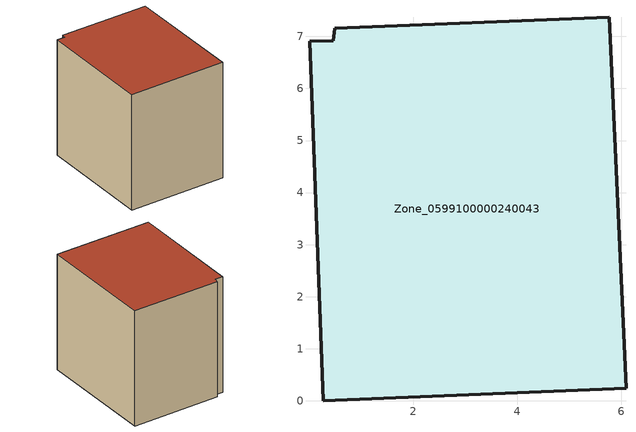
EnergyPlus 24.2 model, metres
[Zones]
Zone_0599100000240043
 floor ground (C_G): 0.46,6.92 0.5,7.16 5.77,7.37 6.09,0.24 0.27,0 0.01,6.91 z0
 wall outside (C_F): 0.27,0 6.09,0.24 5.77,7.37 0.5,7.16 0.46,6.92 0.01,6.91 0.27,0 z0:7.07
 roof outside (C_R): 0.46,6.92 0.01,6.91 0.27,0 6.09,0.24 5.77,7.37 0.5,7.16 z7.07
[BUILDING]
Pand.0599100000240043: North Axis=0; Terrain=City; Loads Convergence Tolerance Value=0.04; Temperature Convergence Tolerance Value=0.4; Solar Distribution=FullExterior; Maximum Number of Warmup Days=25; Minimum Number of Warmup Days=1
[Site:Location]
Rotterdam.The.Hague.AP_ZH_NLD Design_Conditions: Latitude=51.96; Longitude=4.45; Time Zone=1; Elevation=-4.5
[SITE:GROUNDTEMPERATURE:BUILDINGSURFACE]
18, 18, 18, 18, 18, 18, 18, 18, 18, 18, 18, 18
[MATERIAL] Thermal Absorptance=0.9; Solar Absorptance=0.7; Visible Absorptance=0.7
Name | Roughness | Thickness | Conductivity | Density | Specific Heat
G.TC.1946-1964 | MediumSmooth | 0.15 | 1 | 540 | 1210
F.TC.1946-1964 | Rough | 0.3 | 0.857143 | 1920 | 840
R.TC.1946-1964 | MediumRough | 0.2 | 0.235294 | 1500 | 1000
[CONSTRUCTION]
C_G: G.TC.1946-1964
C_F: F.TC.1946-1964
C_R: R.TC.1946-1964
[ZONE]
Zone_0599100000240043: Type=1; Multiplier=1; Ceiling Height=Autocalculate; Volume=Autocalculate; Floor Area=autocalculate; Part of Total Floor Area=Yes
[ZONEINFILTRATION:DESIGNFLOWRATE]
Infil_Zone_0599100000240043: Zone or ZoneList or Space or SpaceList=Zone_0599100000240043; Schedule=AlwaysOn; Design Flow Rate Calculation Method=Flow/Area; Flow Rate per Floor Area=0.003; Constant Term Coefficient=1; Temperature Term Coefficient=0; Velocity Term Coefficient=0; Velocity Squared Term Coefficient=0
[HVACTEMPLATE:ZONE:IDEALLOADSAIRSYSTEM]
Zone_0599100000240043: Maximum Heating Supply Air Temperature=50; Minimum Cooling Supply Air Temperature=13; Maximum Heating Supply Air Humidity Ratio=0.0156; Minimum Cooling Supply Air Humidity Ratio=0.0077; Heating Limit=NoLimit; Cooling Limit=NoLimit; Dehumidification Control Type=ConstantSensibleHeatRatio; Cooling Sensible Heat Ratio=0.7; Dehumidification Setpoint=60; Humidification Control Type=None; Humidification Setpoint=30; Outdoor Air Method=None; Outdoor Air Flow Rate per Person=0.00944; Outdoor Air Flow Rate per Zone Floor Area=0; Outdoor Air Flow Rate per Zone=0; Demand Controlled Ventilation Type=None; Outdoor Air Economizer Type=NoEconomizer; Heat Recovery Type=None; Sensible Heat Recovery Effectiveness=0.7; Latent Heat Recovery Effectiveness=0.65
[ZONECONTROL:THERMOSTAT]
ThermostatControl_Zone_0599100000240043: Zone or ZoneList=Zone_0599100000240043; Control Type Schedule=DualSetpointControlType; Control 1=Thermostat_Zone_0599100000240043; Temperature Difference Between Cutout And Setpoint=0
[THERMOSTATSETPOINT:DUALSETPOINT]
Thermostat_Zone_0599100000240043: Heating Setpoint Temperature Schedule=HeatingSetpoint_Zone_0599100000240043; Cooling Setpoint Temperature Schedule=CoolingSetpoint_Zone_0599100000240043
[SCHEDULE:COMPACT]
HeatingSetpoint_Zone_0599100000240043: Through: 12/31, For: AllDays, Until: 24:00, 21
CoolingSetpoint_Zone_0599100000240043: Through: 12/31, For: AllDays, Until: 24:00, 24
DualSetpointControlType: Through: 12/31, For: AllDays, Until: 24:00, 4
AlwaysOn: Through: 12/31, For: AllDays, Until: 24:00, 1
